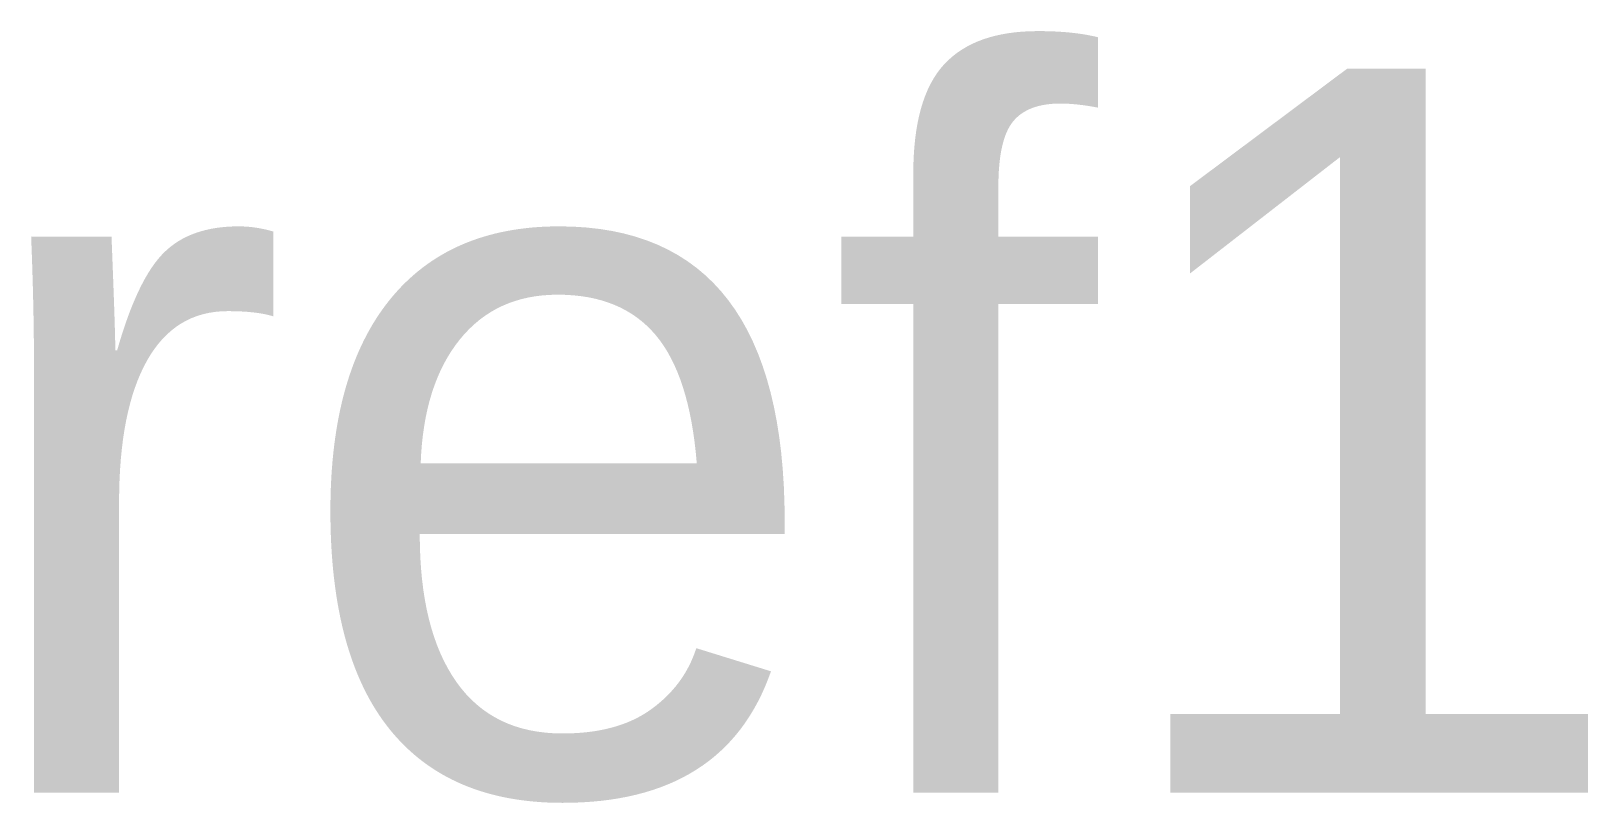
# Model space of a CAD drawing. Extents: x -0.06 to 1.02, y 1.82 to 2.36.
import ezdxf

# ---------------------------------------------------------------- set-up
doc = ezdxf.new("R2010")
doc.units = 0

msp = doc.modelspace()

# ---------------------------------------------------------------- texts
msp.add_text('ref1', height=0.5).set_placement((-0.1036, 1.832))

doc.saveas('drawing.dxf')
